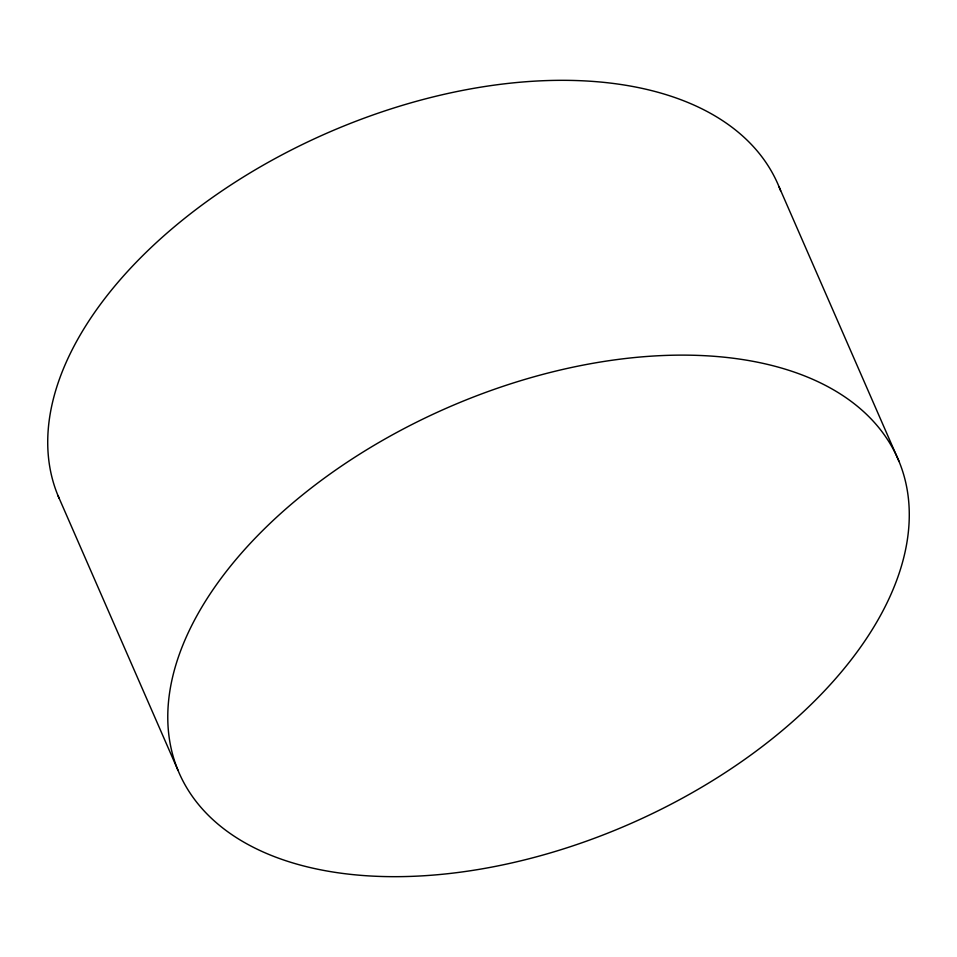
<?xml version="1.0" encoding="UTF-8"?>
<svg xmlns="http://www.w3.org/2000/svg" width="957" height="957" viewBox="0 0 957 957"><rect width="100%" height="100%" fill="white"/><g stroke="black" fill="none" stroke-linecap="round" stroke-linejoin="round"><path stroke-width="1.44" d="M778.986 186.651L899.042 461.453A392.226 227.204 -23.6 0 1 433.198 875.093A392.226 227.204 -23.6 0 1 283.344 511.146A392.226 227.204 -23.6 0 1 899.042 461.453M57.958 495.547L178.014 770.349M59.083 498.19A392.226 227.204 -23.6 0 1 333.096 130.487A392.226 227.204 -23.6 0 1 780.565 190.67"/></g></svg>
